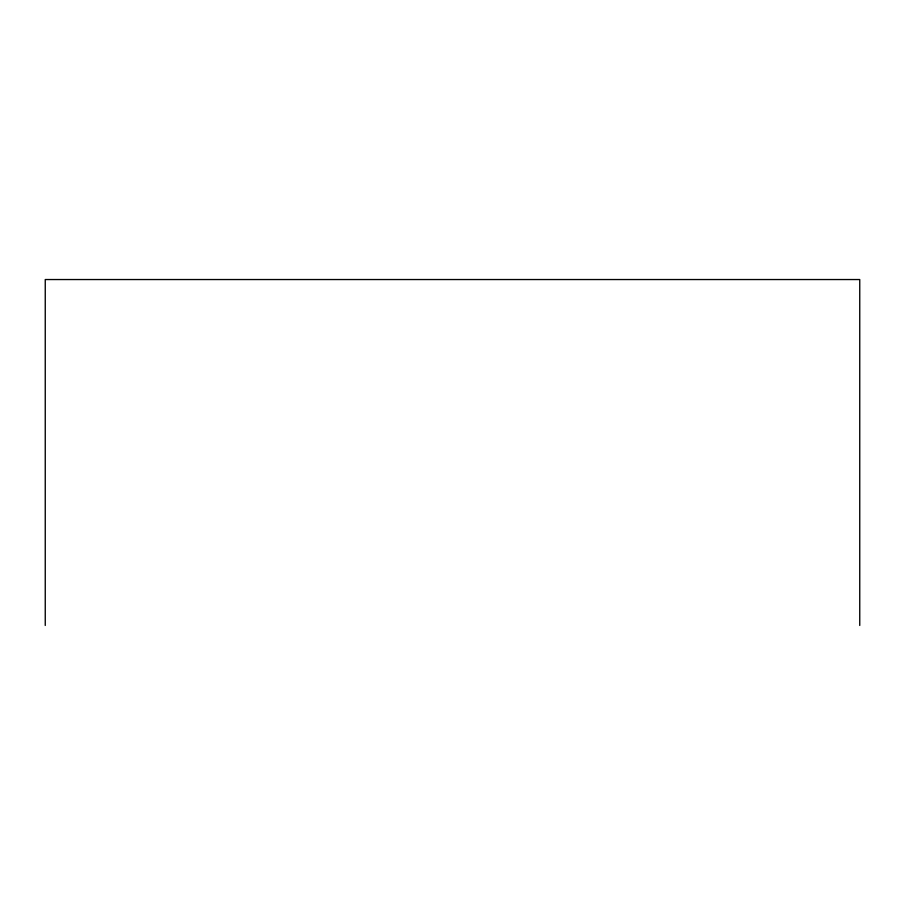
<?xml version="1.0" encoding="UTF-8"?>
<svg xmlns="http://www.w3.org/2000/svg" width="905" height="905" viewBox="0 0 905 905"><rect width="100%" height="100%" fill="white"/><g stroke="black" fill="none" stroke-linecap="round" stroke-linejoin="round"><path stroke-width="1.36" d="M859.75 625.457L859.75 279.543L45.25 279.543L45.25 625.457"/></g></svg>
